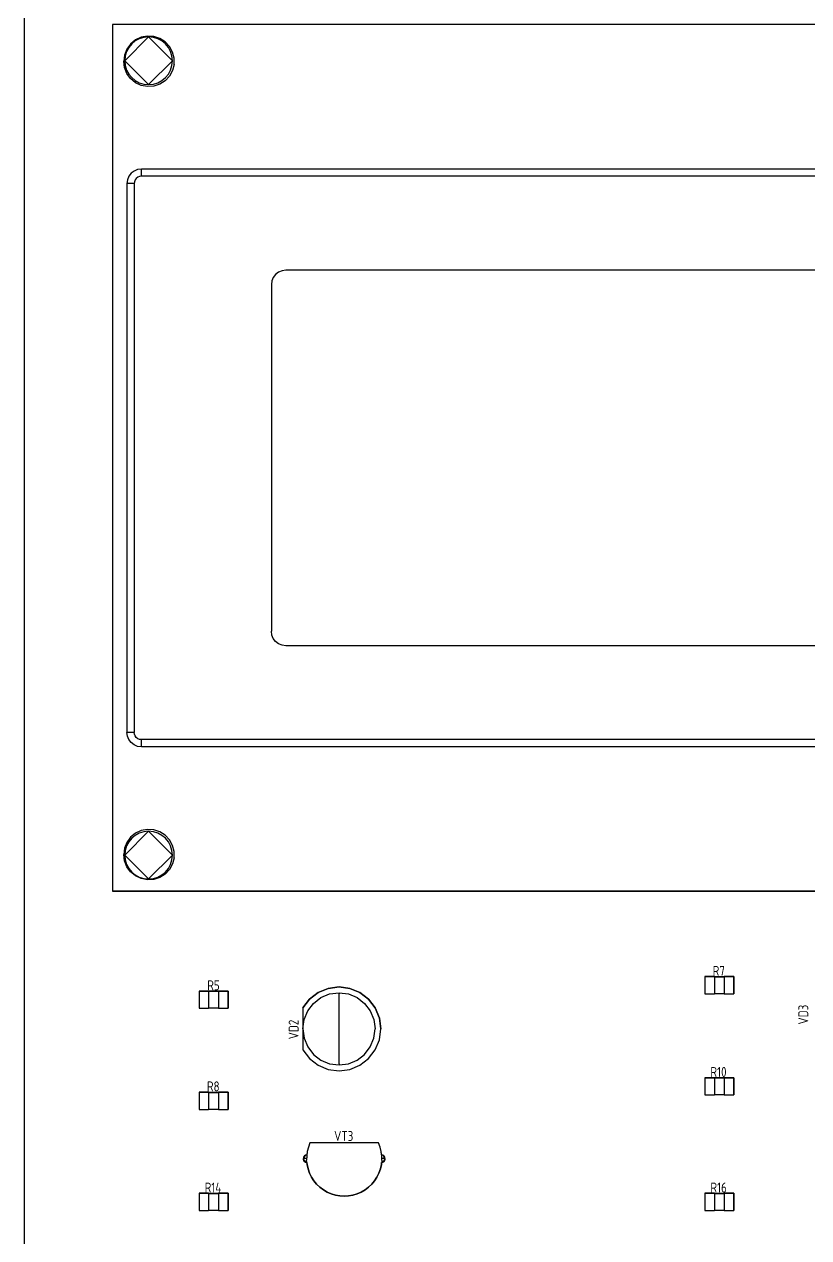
# Model space of a CAD drawing. Header units: inches. Extents: x 0 to 841, y -594 to 0.
# Drawn here: x 196.6 to 305.2, y -307.1 to -139.1 of the extents above; entities that cross this region are included whole.
import ezdxf

# ---------------------------------------------------------------- set-up
doc = ezdxf.new("R2010")
doc.units = ezdxf.units.IN
doc.header["$MEASUREMENT"] = 0
doc.styles.add('GOST type A0', font='GOST_A.TTF', dxfattribs={"height": 2.116667})

msp = doc.modelspace()

# ---------------------------------------------------------------- linework, layer by layer
at = {"color": 18, "true_color": 0x000000}
for p, q in [((196.65, -95.15), (196.65, -455.35)), ((404.85, -139.15), (208.85, -139.15)), ((208.85, -139.15), (208.85, -259.15)), ((404.85, -139.15), (208.85, -139.15)), ((208.85, -139.15), (208.85, -259.15)), ((213.85, -140.85), (210.55, -144.15)), ((212.84, -140.91), (212.05, -141.28)), ((213.71, -140.74), (212.84, -140.91)), ((214.58, -140.8), (213.71, -140.74)), ((217.15, -144.15), (213.85, -140.85)), ((215.42, -141.07), (214.58, -140.8)), ((216.16, -141.54), (215.42, -141.07)), ((210.86, -142.55), (210.54, -143.36)), ((211.37, -141.84), (210.86, -142.55)), ((212.05, -141.28), (211.37, -141.84)), ((216.76, -142.18), (216.16, -141.54)), ((217.18, -142.95), (216.76, -142.18)), ((210.54, -143.36), (210.43, -144.23)), ((210.54, -145.1), (210.43, -144.23)), ((210.55, -144.15), (213.85, -147.45)), ((213.85, -147.45), (217.15, -144.15)), ((217.4, -143.8), (217.18, -142.95)), ((217.4, -144.67), (217.4, -143.8)), ((210.86, -145.92), (210.54, -145.1)), ((211.37, -146.63), (210.86, -145.92)), ((217.18, -145.52), (216.76, -146.29)), ((217.4, -144.67), (217.18, -145.52)), ((212.05, -147.19), (211.37, -146.63)), ((212.84, -147.56), (212.05, -147.19)), ((213.71, -147.73), (212.84, -147.56)), ((214.58, -147.67), (213.71, -147.73)), ((215.42, -147.4), (214.58, -147.67)), ((216.16, -146.93), (215.42, -147.4)), ((216.76, -146.29), (216.16, -146.93)), ((211.85, -159.42), (211.43, -159.74)), ((212.33, -159.22), (211.85, -159.42)), ((212.85, -159.15), (212.33, -159.22)), ((400.85, -159.15), (212.85, -159.15)), ((212.85, -159.19), (212.85, -159.15)), ((212.85, -159.29), (212.85, -159.19)), ((212.85, -159.45), (212.85, -159.29)), ((212.85, -159.65), (212.85, -159.45)), ((210.91, -160.64), (210.85, -161.15)), ((210.85, -161.15), (210.85, -237.15)), ((210.88, -161.15), (210.85, -161.15)), ((210.98, -161.15), (210.88, -161.15)), ((211.11, -160.15), (210.91, -160.64)), ((211.14, -161.15), (210.98, -161.15)), ((211.43, -159.74), (211.11, -160.15)), ((211.35, -161.15), (211.14, -161.15)), ((211.59, -161.15), (211.35, -161.15)), ((211.85, -161.15), (211.59, -161.15)), ((211.88, -160.9), (211.85, -161.15)), ((211.85, -161.15), (211.85, -237.15)), ((211.98, -160.65), (211.88, -160.9)), ((212.14, -160.45), (211.98, -160.65)), ((212.35, -160.29), (212.14, -160.45)), ((212.59, -160.19), (212.35, -160.29)), ((212.85, -160.15), (212.59, -160.19)), ((212.85, -159.9), (212.85, -159.65)), ((212.85, -160.15), (212.85, -159.9)), ((400.85, -160.15), (212.85, -160.15)), ((230.91, -174.64), (230.85, -175.15)), ((231.11, -174.15), (230.91, -174.64)), ((231.43, -173.74), (231.11, -174.15)), ((231.85, -173.42), (231.43, -173.74)), ((232.33, -173.22), (231.85, -173.42)), ((232.85, -173.15), (232.33, -173.22)), ((380.85, -173.15), (232.85, -173.15)), ((230.85, -175.15), (230.85, -223.15)), ((230.91, -223.67), (230.85, -223.15)), ((231.11, -224.15), (230.91, -223.67)), ((231.43, -224.57), (231.11, -224.15)), ((231.85, -224.89), (231.43, -224.57)), ((232.33, -225.09), (231.85, -224.89)), ((232.85, -225.15), (232.33, -225.09)), ((380.85, -225.15), (232.85, -225.15)), ((210.91, -237.67), (210.85, -237.15)), ((210.88, -237.15), (210.85, -237.15)), ((210.98, -237.15), (210.88, -237.15)), ((211.11, -238.15), (210.91, -237.67)), ((211.14, -237.15), (210.98, -237.15)), ((211.43, -238.57), (211.11, -238.15)), ((211.35, -237.15), (211.14, -237.15)), ((211.59, -237.15), (211.35, -237.15)), ((211.85, -238.89), (211.43, -238.57)), ((211.85, -237.15), (211.59, -237.15)), ((211.88, -237.41), (211.85, -237.15)), ((211.98, -237.65), (211.88, -237.41)), ((212.14, -237.86), (211.98, -237.65)), ((212.35, -238.02), (212.14, -237.86)), ((212.59, -238.12), (212.35, -238.02)), ((212.85, -238.15), (212.59, -238.12)), ((400.85, -238.15), (212.85, -238.15)), ((212.85, -238.41), (212.85, -238.15)), ((212.85, -238.65), (212.85, -238.41)), ((212.33, -239.09), (211.85, -238.89)), ((212.85, -239.15), (212.33, -239.09)), ((212.85, -238.86), (212.85, -238.65)), ((212.85, -239.02), (212.85, -238.86)), ((212.85, -239.12), (212.85, -239.02)), ((212.85, -239.15), (212.85, -239.12)), ((400.85, -239.15), (212.85, -239.15)), ((213.85, -250.85), (210.55, -254.15)), ((211.37, -251.68), (210.86, -252.39)), ((212.05, -251.12), (211.37, -251.68)), ((212.84, -250.75), (212.05, -251.12)), ((213.71, -250.58), (212.84, -250.75)), ((214.58, -250.64), (213.71, -250.58)), ((217.15, -254.15), (213.85, -250.85)), ((215.42, -250.91), (214.58, -250.64)), ((216.16, -251.38), (215.42, -250.91)), ((216.76, -252.02), (216.16, -251.38)), ((217.18, -252.79), (216.76, -252.02)), ((210.54, -253.2), (210.43, -254.07)), ((210.86, -252.39), (210.54, -253.2)), ((217.4, -253.64), (217.18, -252.79)), ((217.4, -254.51), (217.4, -253.64)), ((210.54, -254.94), (210.43, -254.07)), ((210.86, -255.76), (210.54, -254.94)), ((210.55, -254.15), (213.85, -257.45)), ((213.85, -257.45), (217.15, -254.15)), ((217.18, -255.36), (216.76, -256.13)), ((217.4, -254.51), (217.18, -255.36)), ((211.37, -256.47), (210.86, -255.76)), ((212.05, -257.03), (211.37, -256.47)), ((212.84, -257.4), (212.05, -257.03)), ((216.16, -256.77), (215.42, -257.24)), ((216.76, -256.13), (216.16, -256.77)), ((213.71, -257.57), (212.84, -257.4)), ((214.58, -257.51), (213.71, -257.57)), ((215.42, -257.24), (214.58, -257.51)), ((208.85, -259.15), (404.85, -259.15)), ((404.85, -259.15), (208.85, -259.15)), ((290.84, -270.96), (290.84, -273.35)), ((292.16, -270.96), (290.84, -270.96)), ((290.84, -270.96), (290.84, -273.35)), ((290.84, -270.96), (292.16, -270.96)), ((292.16, -270.99), (292.16, -270.96)), ((292.16, -270.96), (292.16, -273.35)), ((293.53, -270.99), (292.16, -270.99)), ((292.16, -270.99), (293.53, -270.99)), ((294.85, -270.96), (293.53, -270.96)), ((293.53, -270.96), (293.53, -270.99)), ((293.53, -270.96), (293.53, -273.35)), ((293.53, -270.96), (294.85, -270.96)), ((294.85, -273.35), (294.85, -270.96)), ((294.85, -270.96), (294.85, -273.35)), ((220.84, -272.96), (220.84, -275.35)), ((222.16, -272.96), (220.84, -272.96)), ((220.84, -272.96), (220.84, -275.35)), ((220.84, -272.96), (222.16, -272.96)), ((222.16, -272.99), (222.16, -272.96)), ((222.16, -272.96), (222.16, -275.35)), ((223.53, -272.99), (222.16, -272.99)), ((222.16, -272.99), (223.53, -272.99)), ((224.85, -272.96), (223.53, -272.96)), ((223.53, -272.96), (223.53, -272.99)), ((223.53, -272.96), (223.53, -275.35)), ((223.53, -272.96), (224.85, -272.96)), ((224.85, -275.35), (224.85, -272.96)), ((224.85, -272.96), (224.85, -275.35)), ((237.31, -273.18), (236.11, -274.1)), ((236.11, -274.1), (237.31, -273.18)), ((238.71, -272.6), (237.31, -273.18)), ((237.31, -273.18), (238.71, -272.6)), ((237.71, -273.87), (238.91, -273.37)), ((240.21, -272.4), (238.71, -272.6)), ((238.71, -272.6), (240.21, -272.4)), ((238.91, -273.37), (240.21, -273.2)), ((241.71, -272.6), (240.21, -272.4)), ((240.21, -272.4), (241.71, -272.6)), ((240.21, -273.2), (241.5, -273.37)), ((240.21, -273.2), (240.21, -273.37)), ((240.21, -273.87), (240.21, -273.37)), ((241.5, -273.37), (242.71, -273.87)), ((243.11, -273.18), (241.71, -272.6)), ((241.71, -272.6), (243.11, -273.18)), ((244.31, -274.1), (243.11, -273.18)), ((243.11, -273.18), (244.31, -274.1)), ((290.84, -273.35), (292.16, -273.35)), ((290.84, -273.35), (292.16, -273.35)), ((292.16, -273.35), (292.16, -273.31)), ((292.16, -273.31), (293.53, -273.31)), ((292.16, -273.31), (293.53, -273.31)), ((293.53, -273.31), (293.53, -273.35)), ((293.53, -273.35), (294.85, -273.35)), ((293.53, -273.35), (294.85, -273.35)), ((220.84, -275.35), (222.16, -275.35)), ((220.84, -275.35), (222.16, -275.35)), ((222.16, -275.35), (222.16, -275.31)), ((222.16, -275.31), (223.53, -275.31)), ((222.16, -275.31), (223.53, -275.31)), ((223.53, -275.31), (223.53, -275.35)), ((223.53, -275.35), (224.85, -275.35)), ((223.53, -275.35), (224.85, -275.35)), ((236.11, -274.1), (235.19, -275.3)), ((235.19, -275.3), (236.11, -274.1)), ((235.19, -275.3), (235.19, -281.11)), ((235.19, -275.3), (235.19, -281.11)), ((235.88, -275.7), (236.67, -274.67)), ((236.67, -274.67), (237.71, -273.87)), ((240.21, -274.67), (240.21, -273.87)), ((240.21, -275.7), (240.21, -274.67)), ((242.71, -273.87), (243.74, -274.67)), ((243.74, -274.67), (244.54, -275.7)), ((245.23, -275.3), (244.31, -274.1)), ((244.31, -274.1), (245.23, -275.3)), ((245.81, -276.7), (245.23, -275.3)), ((245.23, -275.3), (245.81, -276.7)), ((235.21, -278.2), (235.38, -276.91)), ((235.38, -276.91), (235.88, -275.7)), ((240.21, -276.91), (240.21, -275.7)), ((240.21, -278.2), (240.21, -276.91)), ((244.54, -275.7), (245.04, -276.91)), ((245.04, -276.91), (245.21, -278.2)), ((246.01, -278.2), (245.81, -276.7)), ((245.81, -276.7), (246.01, -278.2)), ((235.21, -278.2), (235.38, -279.5)), ((240.21, -279.5), (240.21, -278.2)), ((245.04, -279.5), (245.21, -278.2)), ((245.81, -279.7), (246.01, -278.2)), ((245.81, -279.7), (246.01, -278.2)), ((235.38, -279.5), (235.88, -280.7)), ((240.21, -280.7), (240.21, -279.5)), ((244.54, -280.7), (245.04, -279.5)), ((245.23, -281.1), (245.81, -279.7)), ((245.23, -281.1), (245.81, -279.7)), ((235.19, -281.11), (236.11, -282.31)), ((235.19, -281.11), (236.11, -282.31)), ((235.88, -280.7), (236.67, -281.74)), ((236.67, -281.74), (237.71, -282.53)), ((240.21, -281.74), (240.21, -280.7)), ((240.21, -282.53), (240.21, -281.74)), ((242.71, -282.53), (243.74, -281.74)), ((243.74, -281.74), (244.54, -280.7)), ((244.31, -282.31), (245.23, -281.1)), ((244.31, -282.31), (245.23, -281.1)), ((236.11, -282.31), (237.31, -283.23)), ((236.11, -282.31), (237.31, -283.23)), ((237.31, -283.23), (238.71, -283.81)), ((237.31, -283.23), (238.71, -283.81)), ((237.71, -282.53), (238.91, -283.03)), ((238.71, -283.81), (240.21, -284)), ((238.71, -283.81), (240.21, -284)), ((238.91, -283.03), (240.21, -283.2)), ((240.21, -283.03), (240.21, -282.53)), ((240.21, -283.2), (241.5, -283.03)), ((240.21, -283.03), (240.21, -283.2)), ((240.21, -284), (241.71, -283.81)), ((240.21, -284), (241.71, -283.81)), ((241.5, -283.03), (242.71, -282.53)), ((241.71, -283.81), (243.11, -283.23)), ((241.71, -283.81), (243.11, -283.23)), ((243.11, -283.23), (244.31, -282.31)), ((243.11, -283.23), (244.31, -282.31)), ((290.84, -284.96), (290.84, -287.35)), ((292.16, -284.96), (290.84, -284.96)), ((290.84, -284.96), (290.84, -287.35)), ((290.84, -284.96), (292.16, -284.96)), ((292.16, -284.99), (292.16, -284.96)), ((292.16, -284.96), (292.16, -287.35)), ((293.53, -284.99), (292.16, -284.99)), ((292.16, -284.99), (293.53, -284.99)), ((294.85, -284.96), (293.53, -284.96)), ((293.53, -284.96), (293.53, -284.99)), ((293.53, -284.96), (293.53, -287.35)), ((293.53, -284.96), (294.85, -284.96)), ((294.85, -287.35), (294.85, -284.96)), ((294.85, -284.96), (294.85, -287.35)), ((220.84, -286.96), (220.84, -289.35)), ((222.16, -286.96), (220.84, -286.96)), ((220.84, -286.96), (220.84, -289.35)), ((220.84, -286.96), (222.16, -286.96)), ((222.16, -286.99), (222.16, -286.96)), ((222.16, -286.96), (222.16, -289.35)), ((223.53, -286.99), (222.16, -286.99)), ((222.16, -286.99), (223.53, -286.99)), ((224.85, -286.96), (223.53, -286.96)), ((223.53, -286.96), (223.53, -286.99)), ((223.53, -286.96), (223.53, -289.35)), ((223.53, -286.96), (224.85, -286.96)), ((224.85, -289.35), (224.85, -286.96)), ((224.85, -286.96), (224.85, -289.35)), ((290.84, -287.35), (292.16, -287.35)), ((290.84, -287.35), (292.16, -287.35)), ((292.16, -287.35), (292.16, -287.31)), ((292.16, -287.31), (293.53, -287.31)), ((292.16, -287.31), (293.53, -287.31)), ((293.53, -287.31), (293.53, -287.35)), ((293.53, -287.35), (294.85, -287.35)), ((293.53, -287.35), (294.85, -287.35)), ((220.84, -289.35), (222.16, -289.35)), ((220.84, -289.35), (222.16, -289.35)), ((222.16, -289.35), (222.16, -289.31)), ((222.16, -289.31), (223.53, -289.31)), ((222.16, -289.31), (223.53, -289.31)), ((223.53, -289.31), (223.53, -289.35)), ((223.53, -289.35), (224.85, -289.35)), ((223.53, -289.35), (224.85, -289.35)), ((236.19, -294), (235.97, -294.57)), ((236.19, -294), (235.97, -294.57)), ((245.66, -294), (236.19, -294)), ((245.66, -294), (236.19, -294)), ((245.88, -294.57), (245.66, -294)), ((245.88, -294.57), (245.66, -294)), ((235.57, -295.68), (235.45, -295.77)), ((235.57, -295.68), (235.45, -295.77)), ((235.62, -295.68), (235.5, -295.77)), ((235.7, -295.62), (235.57, -295.68)), ((235.7, -295.62), (235.57, -295.68)), ((235.75, -295.62), (235.62, -295.68)), ((235.75, -295.62), (235.7, -295.62)), ((235.75, -295.62), (235.7, -295.62)), ((235.82, -295.17), (235.73, -295.77)), ((235.82, -295.17), (235.75, -295.62)), ((235.75, -295.62), (235.75, -295.62)), ((235.97, -294.57), (235.82, -295.17)), ((235.97, -294.57), (235.82, -295.17)), ((246.04, -295.17), (245.88, -294.57)), ((246.04, -295.17), (245.88, -294.57)), ((246.1, -295.62), (246.04, -295.17)), ((246.12, -295.77), (246.04, -295.17)), ((246.15, -295.62), (246.1, -295.62)), ((246.1, -295.62), (246.1, -295.62)), ((246.11, -295.62), (246.1, -295.62)), ((246.15, -295.62), (246.1, -295.62)), ((246.24, -295.68), (246.11, -295.62)), ((246.29, -295.68), (246.15, -295.62)), ((246.29, -295.68), (246.15, -295.62)), ((246.35, -295.77), (246.24, -295.68)), ((246.4, -295.77), (246.29, -295.68)), ((246.4, -295.77), (246.29, -295.68)), ((235.31, -296.02), (235.29, -296.16)), ((235.31, -296.02), (235.29, -296.16)), ((235.29, -296.16), (235.31, -296.31)), ((235.31, -296.31), (235.29, -296.16)), ((235.31, -296.16), (235.29, -296.16)), ((235.29, -296.16), (235.29, -296.16)), ((235.36, -295.88), (235.31, -296.02)), ((235.36, -295.88), (235.31, -296.02)), ((235.35, -296.16), (235.31, -296.16)), ((235.31, -296.31), (235.36, -296.44)), ((235.36, -296.44), (235.31, -296.31)), ((235.36, -296.02), (235.35, -296.16)), ((235.36, -296.31), (235.35, -296.16)), ((235.73, -296.16), (235.35, -296.16)), ((235.45, -295.77), (235.36, -295.88)), ((235.45, -295.77), (235.36, -295.88)), ((235.42, -295.88), (235.36, -296.02)), ((235.42, -296.44), (235.36, -296.31)), ((235.36, -296.44), (235.45, -296.56)), ((235.45, -296.56), (235.36, -296.44)), ((235.5, -295.77), (235.42, -295.88)), ((235.5, -296.56), (235.42, -296.44)), ((235.45, -296.56), (235.57, -296.65)), ((235.57, -296.65), (235.45, -296.56)), ((235.62, -296.65), (235.5, -296.56)), ((235.57, -296.65), (235.7, -296.7)), ((235.7, -296.7), (235.57, -296.65)), ((235.75, -296.7), (235.62, -296.65)), ((235.7, -296.7), (235.76, -296.71)), ((235.76, -296.71), (235.7, -296.7)), ((235.73, -295.77), (235.72, -296.39)), ((235.79, -296.99), (235.72, -296.39)), ((235.76, -296.7), (235.75, -296.7)), ((235.76, -296.71), (235.79, -296.99)), ((235.79, -296.99), (235.92, -297.59)), ((235.92, -297.59), (235.79, -296.99)), ((245.93, -297.59), (246.07, -296.99)), ((246.07, -296.99), (245.93, -297.59)), ((246.13, -296.39), (246.07, -296.99)), ((246.07, -296.99), (246.1, -296.7)), ((246.1, -296.7), (246.1, -296.71)), ((246.1, -296.71), (246.15, -296.7)), ((246.11, -296.7), (246.1, -296.7)), ((246.15, -296.7), (246.1, -296.71)), ((246.24, -296.65), (246.11, -296.7)), ((246.13, -296.39), (246.12, -295.77)), ((246.5, -296.16), (246.12, -296.16)), ((246.15, -296.7), (246.29, -296.65)), ((246.29, -296.65), (246.15, -296.7)), ((246.35, -296.56), (246.24, -296.65)), ((246.29, -296.65), (246.4, -296.56)), ((246.4, -296.56), (246.29, -296.65)), ((246.43, -295.88), (246.35, -295.77)), ((246.43, -296.44), (246.35, -296.56)), ((246.49, -295.88), (246.4, -295.77)), ((246.49, -295.88), (246.4, -295.77)), ((246.4, -296.56), (246.49, -296.44)), ((246.49, -296.44), (246.4, -296.56)), ((246.49, -296.02), (246.43, -295.88)), ((246.49, -296.31), (246.43, -296.44)), ((246.55, -296.02), (246.49, -295.88)), ((246.55, -296.02), (246.49, -295.88)), ((246.5, -296.16), (246.49, -296.02)), ((246.5, -296.16), (246.49, -296.31)), ((246.49, -296.44), (246.55, -296.31)), ((246.55, -296.31), (246.49, -296.44)), ((246.54, -296.16), (246.5, -296.16)), ((246.56, -296.16), (246.54, -296.16)), ((246.56, -296.16), (246.55, -296.02)), ((246.56, -296.16), (246.55, -296.02)), ((246.55, -296.31), (246.56, -296.16)), ((246.56, -296.16), (246.55, -296.31)), ((246.56, -296.16), (246.56, -296.16)), ((235.92, -297.59), (236.12, -298.17)), ((236.12, -298.17), (235.92, -297.59)), ((236.12, -298.17), (236.39, -298.72)), ((236.39, -298.72), (236.12, -298.17)), ((236.39, -298.72), (236.72, -299.23)), ((236.72, -299.23), (236.39, -298.72)), ((245.13, -299.23), (245.46, -298.72)), ((245.46, -298.72), (245.13, -299.23)), ((245.46, -298.72), (245.73, -298.17)), ((245.73, -298.17), (245.46, -298.72)), ((245.73, -298.17), (245.93, -297.59)), ((245.93, -297.59), (245.73, -298.17)), ((236.72, -299.23), (237.11, -299.71)), ((237.11, -299.71), (236.72, -299.23)), ((237.11, -299.71), (237.55, -300.13)), ((237.55, -300.13), (237.11, -299.71)), ((237.55, -300.13), (238.04, -300.5)), ((238.04, -300.5), (237.55, -300.13)), ((238.04, -300.5), (238.57, -300.81)), ((238.57, -300.81), (238.04, -300.5)), ((243.29, -300.81), (243.81, -300.5)), ((243.81, -300.5), (243.29, -300.81)), ((243.81, -300.5), (244.3, -300.13)), ((244.3, -300.13), (243.81, -300.5)), ((244.3, -300.13), (244.74, -299.71)), ((244.74, -299.71), (244.3, -300.13)), ((244.74, -299.71), (245.13, -299.23)), ((245.13, -299.23), (244.74, -299.71)), ((220.84, -300.96), (220.84, -303.35)), ((222.16, -300.96), (220.84, -300.96)), ((220.84, -300.96), (220.84, -303.35)), ((220.84, -300.96), (222.16, -300.96)), ((222.16, -300.99), (222.16, -300.96)), ((222.16, -300.96), (222.16, -303.35)), ((223.53, -300.99), (222.16, -300.99)), ((222.16, -300.99), (223.53, -300.99)), ((224.85, -300.96), (223.53, -300.96)), ((223.53, -300.96), (223.53, -300.99)), ((223.53, -300.96), (223.53, -303.35)), ((223.53, -300.96), (224.85, -300.96)), ((224.85, -303.35), (224.85, -300.96)), ((224.85, -300.96), (224.85, -303.35)), ((238.57, -300.81), (239.13, -301.05)), ((239.13, -301.05), (238.57, -300.81)), ((239.13, -301.05), (239.71, -301.23)), ((239.71, -301.23), (239.13, -301.05)), ((239.71, -301.23), (240.32, -301.33)), ((240.32, -301.33), (239.71, -301.23)), ((240.32, -301.33), (240.93, -301.37)), ((240.93, -301.37), (240.32, -301.33)), ((240.93, -301.37), (241.54, -301.33)), ((241.54, -301.33), (240.93, -301.37)), ((241.54, -301.33), (242.14, -301.23)), ((242.14, -301.23), (241.54, -301.33)), ((242.14, -301.23), (242.72, -301.05)), ((242.72, -301.05), (242.14, -301.23)), ((242.72, -301.05), (243.29, -300.81)), ((243.29, -300.81), (242.72, -301.05)), ((290.84, -300.96), (290.84, -303.35)), ((292.16, -300.96), (290.84, -300.96)), ((290.84, -300.96), (290.84, -303.35)), ((290.84, -300.96), (292.16, -300.96)), ((292.16, -300.99), (292.16, -300.96)), ((292.16, -300.96), (292.16, -303.35)), ((293.53, -300.99), (292.16, -300.99)), ((292.16, -300.99), (293.53, -300.99)), ((294.85, -300.96), (293.53, -300.96)), ((293.53, -300.96), (293.53, -300.99)), ((293.53, -300.96), (293.53, -303.35)), ((293.53, -300.96), (294.85, -300.96)), ((294.85, -303.35), (294.85, -300.96)), ((294.85, -300.96), (294.85, -303.35)), ((220.84, -303.35), (222.16, -303.35)), ((220.84, -303.35), (222.16, -303.35)), ((222.16, -303.35), (222.16, -303.31)), ((222.16, -303.31), (223.53, -303.31)), ((222.16, -303.31), (223.53, -303.31)), ((223.53, -303.31), (223.53, -303.35)), ((223.53, -303.35), (224.85, -303.35)), ((223.53, -303.35), (224.85, -303.35)), ((290.84, -303.35), (292.16, -303.35)), ((290.84, -303.35), (292.16, -303.35)), ((292.16, -303.35), (292.16, -303.31)), ((292.16, -303.31), (293.53, -303.31)), ((292.16, -303.31), (293.53, -303.31)), ((293.53, -303.31), (293.53, -303.35)), ((293.53, -303.35), (294.85, -303.35)), ((293.53, -303.35), (294.85, -303.35))]:
    msp.add_line(p, q, dxfattribs=at)
at = {"color": 7, "true_color": 0xffffff}
for p, q in [((404.85, -139.15), (208.85, -139.15)), ((208.85, -139.15), (208.85, -259.15)), ((404.85, -139.15), (208.85, -139.15)), ((208.85, -139.15), (208.85, -259.15)), ((212.84, -140.91), (212.05, -141.28)), ((213.71, -140.74), (212.84, -140.91)), ((214.58, -140.8), (213.71, -140.74)), ((215.42, -141.07), (214.58, -140.8)), ((216.16, -141.54), (215.42, -141.07)), ((210.86, -142.55), (210.54, -143.36)), ((211.37, -141.84), (210.86, -142.55)), ((212.05, -141.28), (211.37, -141.84)), ((216.76, -142.18), (216.16, -141.54)), ((217.18, -142.95), (216.76, -142.18)), ((210.54, -143.36), (210.43, -144.23)), ((210.54, -145.1), (210.43, -144.23)), ((217.4, -143.8), (217.18, -142.95)), ((217.4, -144.67), (217.4, -143.8)), ((210.86, -145.92), (210.54, -145.1)), ((211.37, -146.63), (210.86, -145.92)), ((217.18, -145.52), (216.76, -146.29)), ((217.4, -144.67), (217.18, -145.52)), ((212.05, -147.19), (211.37, -146.63)), ((212.84, -147.56), (212.05, -147.19)), ((213.71, -147.73), (212.84, -147.56)), ((214.58, -147.67), (213.71, -147.73)), ((215.42, -147.4), (214.58, -147.67)), ((216.16, -146.93), (215.42, -147.4)), ((216.76, -146.29), (216.16, -146.93)), ((211.85, -159.42), (211.43, -159.74)), ((212.33, -159.22), (211.85, -159.42)), ((212.85, -159.15), (212.33, -159.22)), ((400.85, -159.15), (212.85, -159.15)), ((212.85, -159.19), (212.85, -159.15)), ((212.85, -159.29), (212.85, -159.19)), ((212.85, -159.45), (212.85, -159.29)), ((212.85, -159.65), (212.85, -159.45)), ((210.91, -160.64), (210.85, -161.15)), ((210.85, -161.15), (210.85, -237.15)), ((210.88, -161.15), (210.85, -161.15)), ((210.98, -161.15), (210.88, -161.15)), ((211.11, -160.15), (210.91, -160.64)), ((211.14, -161.15), (210.98, -161.15)), ((211.43, -159.74), (211.11, -160.15)), ((211.35, -161.15), (211.14, -161.15)), ((211.59, -161.15), (211.35, -161.15)), ((211.85, -161.15), (211.59, -161.15)), ((211.88, -160.9), (211.85, -161.15)), ((211.85, -161.15), (211.85, -237.15)), ((211.98, -160.65), (211.88, -160.9)), ((212.14, -160.45), (211.98, -160.65)), ((212.35, -160.29), (212.14, -160.45)), ((212.59, -160.19), (212.35, -160.29)), ((212.85, -160.15), (212.59, -160.19)), ((212.85, -159.9), (212.85, -159.65)), ((212.85, -160.15), (212.85, -159.9)), ((400.85, -160.15), (212.85, -160.15)), ((230.91, -174.64), (230.85, -175.15)), ((231.11, -174.15), (230.91, -174.64)), ((231.43, -173.74), (231.11, -174.15)), ((231.85, -173.42), (231.43, -173.74)), ((232.33, -173.22), (231.85, -173.42)), ((232.85, -173.15), (232.33, -173.22)), ((380.85, -173.15), (232.85, -173.15)), ((230.85, -175.15), (230.85, -223.15)), ((230.91, -223.67), (230.85, -223.15)), ((231.11, -224.15), (230.91, -223.67)), ((231.43, -224.57), (231.11, -224.15)), ((231.85, -224.89), (231.43, -224.57)), ((232.33, -225.09), (231.85, -224.89)), ((232.85, -225.15), (232.33, -225.09)), ((380.85, -225.15), (232.85, -225.15)), ((210.91, -237.67), (210.85, -237.15)), ((210.88, -237.15), (210.85, -237.15)), ((210.98, -237.15), (210.88, -237.15)), ((211.11, -238.15), (210.91, -237.67)), ((211.14, -237.15), (210.98, -237.15)), ((211.43, -238.57), (211.11, -238.15)), ((211.35, -237.15), (211.14, -237.15)), ((211.59, -237.15), (211.35, -237.15)), ((211.85, -238.89), (211.43, -238.57)), ((211.85, -237.15), (211.59, -237.15)), ((211.88, -237.41), (211.85, -237.15)), ((211.98, -237.65), (211.88, -237.41)), ((212.14, -237.86), (211.98, -237.65)), ((212.35, -238.02), (212.14, -237.86)), ((212.59, -238.12), (212.35, -238.02)), ((212.85, -238.15), (212.59, -238.12)), ((400.85, -238.15), (212.85, -238.15)), ((212.85, -238.41), (212.85, -238.15)), ((212.85, -238.65), (212.85, -238.41)), ((212.33, -239.09), (211.85, -238.89)), ((212.85, -239.15), (212.33, -239.09)), ((212.85, -238.86), (212.85, -238.65)), ((212.85, -239.02), (212.85, -238.86)), ((212.85, -239.12), (212.85, -239.02)), ((212.85, -239.15), (212.85, -239.12)), ((400.85, -239.15), (212.85, -239.15)), ((211.37, -251.68), (210.86, -252.39)), ((212.05, -251.12), (211.37, -251.68)), ((212.84, -250.75), (212.05, -251.12)), ((213.71, -250.58), (212.84, -250.75)), ((214.58, -250.64), (213.71, -250.58)), ((215.42, -250.91), (214.58, -250.64)), ((216.16, -251.38), (215.42, -250.91)), ((216.76, -252.02), (216.16, -251.38)), ((217.18, -252.79), (216.76, -252.02)), ((210.54, -253.2), (210.43, -254.07)), ((210.86, -252.39), (210.54, -253.2)), ((217.4, -253.64), (217.18, -252.79)), ((217.4, -254.51), (217.4, -253.64)), ((210.54, -254.94), (210.43, -254.07)), ((210.86, -255.76), (210.54, -254.94)), ((217.18, -255.36), (216.76, -256.13)), ((217.4, -254.51), (217.18, -255.36)), ((211.37, -256.47), (210.86, -255.76)), ((212.05, -257.03), (211.37, -256.47)), ((212.84, -257.4), (212.05, -257.03)), ((216.16, -256.77), (215.42, -257.24)), ((216.76, -256.13), (216.16, -256.77)), ((213.71, -257.57), (212.84, -257.4)), ((214.58, -257.51), (213.71, -257.57)), ((215.42, -257.24), (214.58, -257.51)), ((208.85, -259.15), (404.85, -259.15)), ((404.85, -259.15), (208.85, -259.15)), ((290.84, -270.96), (290.84, -273.35)), ((292.16, -270.96), (290.84, -270.96)), ((290.84, -270.96), (290.84, -273.35)), ((290.84, -270.96), (292.16, -270.96)), ((292.16, -270.99), (292.16, -270.96)), ((292.16, -270.96), (292.16, -273.35)), ((293.53, -270.99), (292.16, -270.99)), ((292.16, -270.99), (293.53, -270.99)), ((294.85, -270.96), (293.53, -270.96)), ((293.53, -270.96), (293.53, -270.99)), ((293.53, -270.96), (293.53, -273.35)), ((293.53, -270.96), (294.85, -270.96)), ((294.85, -273.35), (294.85, -270.96)), ((294.85, -270.96), (294.85, -273.35)), ((220.84, -272.96), (220.84, -275.35)), ((222.16, -272.96), (220.84, -272.96)), ((220.84, -272.96), (220.84, -275.35)), ((220.84, -272.96), (222.16, -272.96)), ((222.16, -272.99), (222.16, -272.96)), ((222.16, -272.96), (222.16, -275.35)), ((223.53, -272.99), (222.16, -272.99)), ((222.16, -272.99), (223.53, -272.99)), ((224.85, -272.96), (223.53, -272.96)), ((223.53, -272.96), (223.53, -272.99)), ((223.53, -272.96), (223.53, -275.35)), ((223.53, -272.96), (224.85, -272.96)), ((224.85, -275.35), (224.85, -272.96)), ((224.85, -272.96), (224.85, -275.35)), ((237.31, -273.18), (236.11, -274.1)), ((236.11, -274.1), (237.31, -273.18)), ((238.71, -272.6), (237.31, -273.18)), ((237.31, -273.18), (238.71, -272.6)), ((237.71, -273.87), (238.91, -273.37)), ((240.21, -272.4), (238.71, -272.6)), ((238.71, -272.6), (240.21, -272.4)), ((238.91, -273.37), (240.21, -273.2)), ((241.71, -272.6), (240.21, -272.4)), ((240.21, -272.4), (241.71, -272.6)), ((240.21, -273.2), (241.5, -273.37)), ((240.21, -273.2), (240.21, -273.37)), ((240.21, -273.87), (240.21, -273.37)), ((241.5, -273.37), (242.71, -273.87)), ((243.11, -273.18), (241.71, -272.6)), ((241.71, -272.6), (243.11, -273.18)), ((244.31, -274.1), (243.11, -273.18)), ((243.11, -273.18), (244.31, -274.1)), ((290.84, -273.35), (292.16, -273.35)), ((290.84, -273.35), (292.16, -273.35)), ((292.16, -273.35), (292.16, -273.31)), ((292.16, -273.31), (293.53, -273.31)), ((292.16, -273.31), (293.53, -273.31)), ((293.53, -273.31), (293.53, -273.35)), ((293.53, -273.35), (294.85, -273.35)), ((293.53, -273.35), (294.85, -273.35)), ((220.84, -275.35), (222.16, -275.35)), ((220.84, -275.35), (222.16, -275.35)), ((222.16, -275.35), (222.16, -275.31)), ((222.16, -275.31), (223.53, -275.31)), ((222.16, -275.31), (223.53, -275.31)), ((223.53, -275.31), (223.53, -275.35)), ((223.53, -275.35), (224.85, -275.35)), ((223.53, -275.35), (224.85, -275.35)), ((236.11, -274.1), (235.19, -275.3)), ((235.19, -275.3), (236.11, -274.1)), ((235.19, -275.3), (235.19, -281.11)), ((235.19, -275.3), (235.19, -281.11)), ((235.88, -275.7), (236.67, -274.67)), ((236.67, -274.67), (237.71, -273.87)), ((240.21, -274.67), (240.21, -273.87)), ((240.21, -275.7), (240.21, -274.67)), ((242.71, -273.87), (243.74, -274.67)), ((243.74, -274.67), (244.54, -275.7)), ((245.23, -275.3), (244.31, -274.1)), ((244.31, -274.1), (245.23, -275.3)), ((245.81, -276.7), (245.23, -275.3)), ((245.23, -275.3), (245.81, -276.7)), ((235.21, -278.2), (235.38, -276.91)), ((235.38, -276.91), (235.88, -275.7)), ((240.21, -276.91), (240.21, -275.7)), ((240.21, -278.2), (240.21, -276.91)), ((244.54, -275.7), (245.04, -276.91)), ((245.04, -276.91), (245.21, -278.2)), ((246.01, -278.2), (245.81, -276.7)), ((245.81, -276.7), (246.01, -278.2)), ((235.21, -278.2), (235.38, -279.5)), ((240.21, -279.5), (240.21, -278.2)), ((245.04, -279.5), (245.21, -278.2)), ((245.81, -279.7), (246.01, -278.2)), ((245.81, -279.7), (246.01, -278.2)), ((235.38, -279.5), (235.88, -280.7)), ((240.21, -280.7), (240.21, -279.5)), ((244.54, -280.7), (245.04, -279.5)), ((245.23, -281.1), (245.81, -279.7)), ((245.23, -281.1), (245.81, -279.7)), ((235.19, -281.11), (236.11, -282.31)), ((235.19, -281.11), (236.11, -282.31)), ((235.88, -280.7), (236.67, -281.74)), ((236.67, -281.74), (237.71, -282.53)), ((240.21, -281.74), (240.21, -280.7)), ((240.21, -282.53), (240.21, -281.74)), ((242.71, -282.53), (243.74, -281.74)), ((243.74, -281.74), (244.54, -280.7)), ((244.31, -282.31), (245.23, -281.1)), ((244.31, -282.31), (245.23, -281.1)), ((236.11, -282.31), (237.31, -283.23)), ((236.11, -282.31), (237.31, -283.23)), ((237.31, -283.23), (238.71, -283.81)), ((237.31, -283.23), (238.71, -283.81)), ((237.71, -282.53), (238.91, -283.03)), ((238.71, -283.81), (240.21, -284)), ((238.71, -283.81), (240.21, -284)), ((238.91, -283.03), (240.21, -283.2)), ((240.21, -283.03), (240.21, -282.53)), ((240.21, -283.2), (241.5, -283.03)), ((240.21, -283.03), (240.21, -283.2)), ((240.21, -284), (241.71, -283.81)), ((240.21, -284), (241.71, -283.81)), ((241.5, -283.03), (242.71, -282.53)), ((241.71, -283.81), (243.11, -283.23)), ((241.71, -283.81), (243.11, -283.23)), ((243.11, -283.23), (244.31, -282.31)), ((243.11, -283.23), (244.31, -282.31)), ((290.84, -284.96), (290.84, -287.35)), ((292.16, -284.96), (290.84, -284.96)), ((290.84, -284.96), (290.84, -287.35)), ((290.84, -284.96), (292.16, -284.96)), ((292.16, -284.99), (292.16, -284.96)), ((292.16, -284.96), (292.16, -287.35)), ((293.53, -284.99), (292.16, -284.99)), ((292.16, -284.99), (293.53, -284.99)), ((294.85, -284.96), (293.53, -284.96)), ((293.53, -284.96), (293.53, -284.99)), ((293.53, -284.96), (293.53, -287.35)), ((293.53, -284.96), (294.85, -284.96)), ((294.85, -287.35), (294.85, -284.96)), ((294.85, -284.96), (294.85, -287.35)), ((220.84, -286.96), (220.84, -289.35)), ((222.16, -286.96), (220.84, -286.96)), ((220.84, -286.96), (220.84, -289.35)), ((220.84, -286.96), (222.16, -286.96)), ((222.16, -286.99), (222.16, -286.96)), ((222.16, -286.96), (222.16, -289.35)), ((223.53, -286.99), (222.16, -286.99)), ((222.16, -286.99), (223.53, -286.99)), ((224.85, -286.96), (223.53, -286.96)), ((223.53, -286.96), (223.53, -286.99)), ((223.53, -286.96), (223.53, -289.35)), ((223.53, -286.96), (224.85, -286.96)), ((224.85, -289.35), (224.85, -286.96)), ((224.85, -286.96), (224.85, -289.35)), ((290.84, -287.35), (292.16, -287.35)), ((290.84, -287.35), (292.16, -287.35)), ((292.16, -287.35), (292.16, -287.31)), ((292.16, -287.31), (293.53, -287.31)), ((292.16, -287.31), (293.53, -287.31)), ((293.53, -287.31), (293.53, -287.35)), ((293.53, -287.35), (294.85, -287.35)), ((293.53, -287.35), (294.85, -287.35)), ((220.84, -289.35), (222.16, -289.35)), ((220.84, -289.35), (222.16, -289.35)), ((222.16, -289.35), (222.16, -289.31)), ((222.16, -289.31), (223.53, -289.31)), ((222.16, -289.31), (223.53, -289.31)), ((223.53, -289.31), (223.53, -289.35)), ((223.53, -289.35), (224.85, -289.35)), ((223.53, -289.35), (224.85, -289.35)), ((236.19, -294), (235.97, -294.57)), ((236.19, -294), (235.97, -294.57)), ((245.66, -294), (236.19, -294)), ((245.66, -294), (236.19, -294)), ((245.88, -294.57), (245.66, -294)), ((245.88, -294.57), (245.66, -294)), ((235.57, -295.68), (235.45, -295.77)), ((235.57, -295.68), (235.45, -295.77)), ((235.62, -295.68), (235.5, -295.77)), ((235.7, -295.62), (235.57, -295.68)), ((235.7, -295.62), (235.57, -295.68)), ((235.75, -295.62), (235.62, -295.68)), ((235.75, -295.62), (235.7, -295.62)), ((235.75, -295.62), (235.7, -295.62)), ((235.82, -295.17), (235.73, -295.77)), ((235.82, -295.17), (235.75, -295.62)), ((235.75, -295.62), (235.75, -295.62)), ((235.97, -294.57), (235.82, -295.17)), ((235.97, -294.57), (235.82, -295.17)), ((246.04, -295.17), (245.88, -294.57)), ((246.04, -295.17), (245.88, -294.57)), ((246.1, -295.62), (246.04, -295.17)), ((246.12, -295.77), (246.04, -295.17)), ((246.15, -295.62), (246.1, -295.62)), ((246.1, -295.62), (246.1, -295.62)), ((246.11, -295.62), (246.1, -295.62)), ((246.15, -295.62), (246.1, -295.62)), ((246.24, -295.68), (246.11, -295.62)), ((246.29, -295.68), (246.15, -295.62)), ((246.29, -295.68), (246.15, -295.62)), ((246.35, -295.77), (246.24, -295.68)), ((246.4, -295.77), (246.29, -295.68)), ((246.4, -295.77), (246.29, -295.68)), ((235.31, -296.02), (235.29, -296.16)), ((235.31, -296.02), (235.29, -296.16)), ((235.29, -296.16), (235.31, -296.31)), ((235.31, -296.31), (235.29, -296.16)), ((235.31, -296.16), (235.29, -296.16)), ((235.29, -296.16), (235.29, -296.16)), ((235.36, -295.88), (235.31, -296.02)), ((235.36, -295.88), (235.31, -296.02)), ((235.35, -296.16), (235.31, -296.16)), ((235.31, -296.31), (235.36, -296.44)), ((235.36, -296.44), (235.31, -296.31)), ((235.36, -296.02), (235.35, -296.16)), ((235.36, -296.31), (235.35, -296.16)), ((235.73, -296.16), (235.35, -296.16)), ((235.45, -295.77), (235.36, -295.88)), ((235.45, -295.77), (235.36, -295.88)), ((235.42, -295.88), (235.36, -296.02)), ((235.42, -296.44), (235.36, -296.31)), ((235.36, -296.44), (235.45, -296.56)), ((235.45, -296.56), (235.36, -296.44)), ((235.5, -295.77), (235.42, -295.88)), ((235.5, -296.56), (235.42, -296.44)), ((235.45, -296.56), (235.57, -296.65)), ((235.57, -296.65), (235.45, -296.56)), ((235.62, -296.65), (235.5, -296.56)), ((235.57, -296.65), (235.7, -296.7)), ((235.7, -296.7), (235.57, -296.65)), ((235.75, -296.7), (235.62, -296.65)), ((235.7, -296.7), (235.76, -296.71)), ((235.76, -296.71), (235.7, -296.7)), ((235.73, -295.77), (235.72, -296.39)), ((235.79, -296.99), (235.72, -296.39)), ((235.76, -296.7), (235.75, -296.7)), ((235.76, -296.71), (235.79, -296.99)), ((235.79, -296.99), (235.92, -297.59)), ((235.92, -297.59), (235.79, -296.99)), ((245.93, -297.59), (246.07, -296.99)), ((246.07, -296.99), (245.93, -297.59)), ((246.13, -296.39), (246.07, -296.99)), ((246.07, -296.99), (246.1, -296.7)), ((246.1, -296.7), (246.1, -296.71)), ((246.1, -296.71), (246.15, -296.7)), ((246.11, -296.7), (246.1, -296.7)), ((246.15, -296.7), (246.1, -296.71)), ((246.24, -296.65), (246.11, -296.7)), ((246.13, -296.39), (246.12, -295.77)), ((246.5, -296.16), (246.12, -296.16)), ((246.15, -296.7), (246.29, -296.65)), ((246.29, -296.65), (246.15, -296.7)), ((246.35, -296.56), (246.24, -296.65)), ((246.29, -296.65), (246.4, -296.56)), ((246.4, -296.56), (246.29, -296.65)), ((246.43, -295.88), (246.35, -295.77)), ((246.43, -296.44), (246.35, -296.56)), ((246.49, -295.88), (246.4, -295.77)), ((246.49, -295.88), (246.4, -295.77)), ((246.4, -296.56), (246.49, -296.44)), ((246.49, -296.44), (246.4, -296.56)), ((246.49, -296.02), (246.43, -295.88)), ((246.49, -296.31), (246.43, -296.44)), ((246.55, -296.02), (246.49, -295.88)), ((246.55, -296.02), (246.49, -295.88)), ((246.5, -296.16), (246.49, -296.02)), ((246.5, -296.16), (246.49, -296.31)), ((246.49, -296.44), (246.55, -296.31)), ((246.55, -296.31), (246.49, -296.44)), ((246.54, -296.16), (246.5, -296.16)), ((246.56, -296.16), (246.54, -296.16)), ((246.56, -296.16), (246.55, -296.02)), ((246.56, -296.16), (246.55, -296.02)), ((246.55, -296.31), (246.56, -296.16)), ((246.56, -296.16), (246.55, -296.31)), ((246.56, -296.16), (246.56, -296.16)), ((235.92, -297.59), (236.12, -298.17)), ((236.12, -298.17), (235.92, -297.59)), ((236.12, -298.17), (236.39, -298.72)), ((236.39, -298.72), (236.12, -298.17)), ((236.39, -298.72), (236.72, -299.23)), ((236.72, -299.23), (236.39, -298.72)), ((245.13, -299.23), (245.46, -298.72)), ((245.46, -298.72), (245.13, -299.23)), ((245.46, -298.72), (245.73, -298.17)), ((245.73, -298.17), (245.46, -298.72)), ((245.73, -298.17), (245.93, -297.59)), ((245.93, -297.59), (245.73, -298.17)), ((236.72, -299.23), (237.11, -299.71)), ((237.11, -299.71), (236.72, -299.23)), ((237.11, -299.71), (237.55, -300.13)), ((237.55, -300.13), (237.11, -299.71)), ((237.55, -300.13), (238.04, -300.5)), ((238.04, -300.5), (237.55, -300.13)), ((238.04, -300.5), (238.57, -300.81)), ((238.57, -300.81), (238.04, -300.5)), ((243.29, -300.81), (243.81, -300.5)), ((243.81, -300.5), (243.29, -300.81)), ((243.81, -300.5), (244.3, -300.13)), ((244.3, -300.13), (243.81, -300.5)), ((244.3, -300.13), (244.74, -299.71)), ((244.74, -299.71), (244.3, -300.13)), ((244.74, -299.71), (245.13, -299.23)), ((245.13, -299.23), (244.74, -299.71)), ((220.84, -300.96), (220.84, -303.35)), ((222.16, -300.96), (220.84, -300.96)), ((220.84, -300.96), (220.84, -303.35)), ((220.84, -300.96), (222.16, -300.96)), ((222.16, -300.99), (222.16, -300.96)), ((222.16, -300.96), (222.16, -303.35)), ((223.53, -300.99), (222.16, -300.99)), ((222.16, -300.99), (223.53, -300.99)), ((224.85, -300.96), (223.53, -300.96)), ((223.53, -300.96), (223.53, -300.99)), ((223.53, -300.96), (223.53, -303.35)), ((223.53, -300.96), (224.85, -300.96)), ((224.85, -303.35), (224.85, -300.96)), ((224.85, -300.96), (224.85, -303.35)), ((238.57, -300.81), (239.13, -301.05)), ((239.13, -301.05), (238.57, -300.81)), ((239.13, -301.05), (239.71, -301.23)), ((239.71, -301.23), (239.13, -301.05)), ((239.71, -301.23), (240.32, -301.33)), ((240.32, -301.33), (239.71, -301.23)), ((240.32, -301.33), (240.93, -301.37)), ((240.93, -301.37), (240.32, -301.33)), ((240.93, -301.37), (241.54, -301.33)), ((241.54, -301.33), (240.93, -301.37)), ((241.54, -301.33), (242.14, -301.23)), ((242.14, -301.23), (241.54, -301.33)), ((242.14, -301.23), (242.72, -301.05)), ((242.72, -301.05), (242.14, -301.23)), ((242.72, -301.05), (243.29, -300.81)), ((243.29, -300.81), (242.72, -301.05)), ((290.84, -300.96), (290.84, -303.35)), ((292.16, -300.96), (290.84, -300.96)), ((290.84, -300.96), (290.84, -303.35)), ((290.84, -300.96), (292.16, -300.96)), ((292.16, -300.99), (292.16, -300.96)), ((292.16, -300.96), (292.16, -303.35)), ((293.53, -300.99), (292.16, -300.99)), ((292.16, -300.99), (293.53, -300.99)), ((294.85, -300.96), (293.53, -300.96)), ((293.53, -300.96), (293.53, -300.99)), ((293.53, -300.96), (293.53, -303.35)), ((293.53, -300.96), (294.85, -300.96)), ((294.85, -303.35), (294.85, -300.96)), ((294.85, -300.96), (294.85, -303.35)), ((220.84, -303.35), (222.16, -303.35)), ((220.84, -303.35), (222.16, -303.35)), ((222.16, -303.35), (222.16, -303.31)), ((222.16, -303.31), (223.53, -303.31)), ((222.16, -303.31), (223.53, -303.31)), ((223.53, -303.31), (223.53, -303.35)), ((223.53, -303.35), (224.85, -303.35)), ((223.53, -303.35), (224.85, -303.35)), ((290.84, -303.35), (292.16, -303.35)), ((290.84, -303.35), (292.16, -303.35)), ((292.16, -303.35), (292.16, -303.31)), ((292.16, -303.31), (293.53, -303.31)), ((292.16, -303.31), (293.53, -303.31)), ((293.53, -303.31), (293.53, -303.35)), ((293.53, -303.35), (294.85, -303.35)), ((293.53, -303.35), (294.85, -303.35))]:
    msp.add_line(p, q, dxfattribs=at)
at = {"color": 18, "true_color": 0x000000}
for centre, start, end in [((213.85, -144.15), 90, 180), ((213.85, -144.15), 0, 90), ((213.85, -144.15), 180, 270), ((213.85, -144.15), 270, 0), ((213.85, -254.15), 90, 180), ((213.85, -254.15), 0, 90), ((213.85, -254.15), 180, 270), ((213.85, -254.15), 270, 0)]:
    msp.add_arc(centre, 3.3, start, end, dxfattribs=at)

# ---------------------------------------------------------------- texts
at = {"color": 18, "true_color": 0x000000, "style": 'GOST type A0'}
for s, p in [('R7', (291.92, -270.86)), ('R5', (221.97, -272.86)), ('R10', (291.61, -284.86)), ('R8', (221.92, -286.86)), ('VT3', (239.53, -293.72)), ('R14', (221.61, -300.86)), ('R16', (291.61, -300.86))]:
    msp.add_text(s, height=1.38, dxfattribs=at).set_placement(p)
for s, p in [('VD3', (305.15, -277.6)), ('VD2', (234.61, -279.65))]:
    msp.add_text(s, height=1.38, rotation=90, dxfattribs=at).set_placement(p)

doc.saveas('drawing.dxf')
